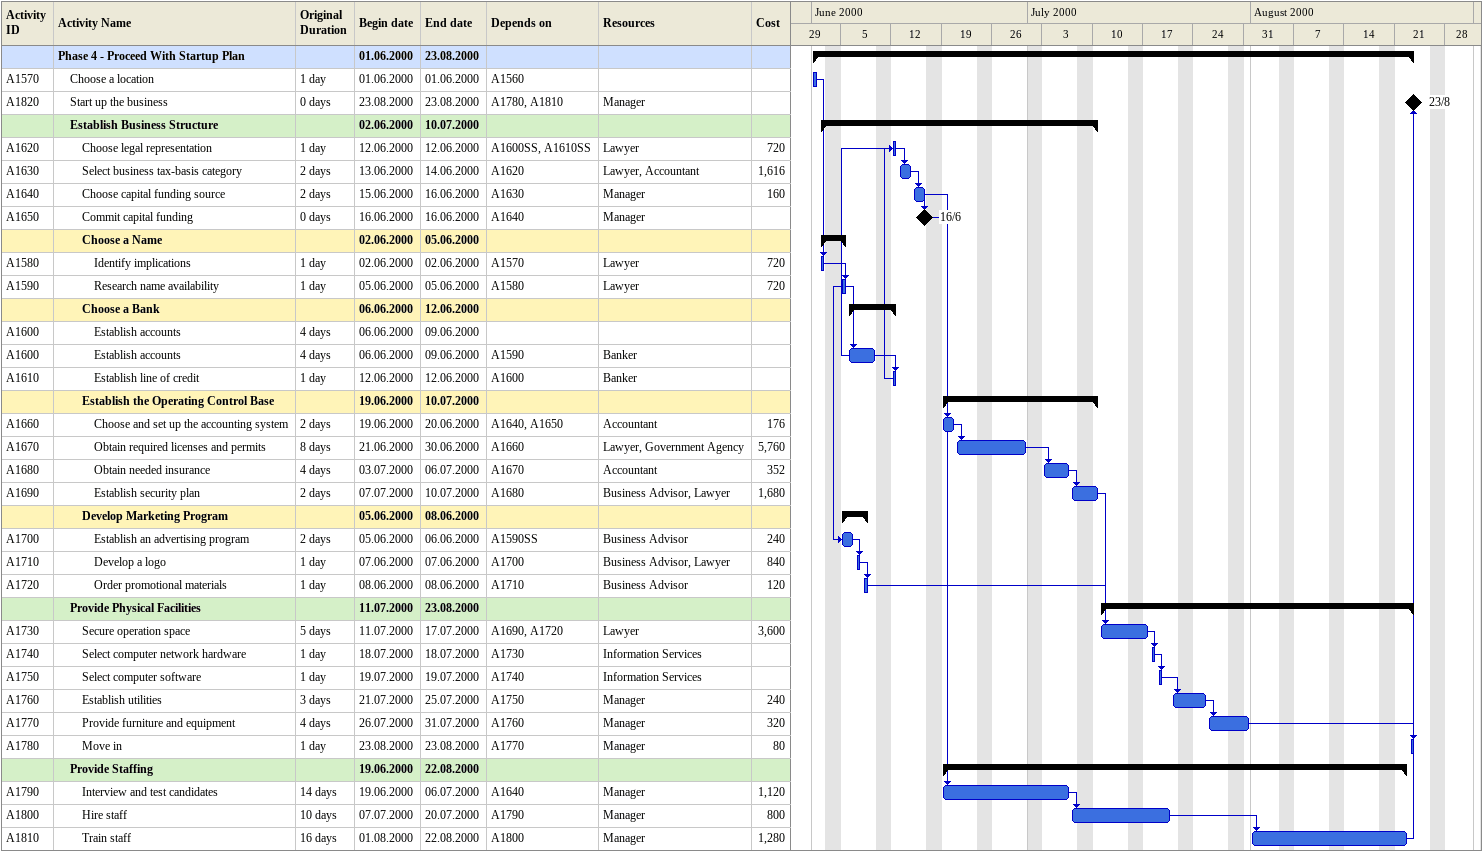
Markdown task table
| ID | Level | Task | Original duration | Start | Finish | Predecessors | Resources | Cost |
|---|---|---|---|---|---|---|---|---|
|  | 1 | **Phase 4 - Proceed With Startup Plan** |  | 2000-06-01 | 2000-08-23 |  |  |  |
| A1570 | 2 | Choose a location | 1d | 2000-06-01 | 2000-06-01 | A1560 |  |  |
| A1820 | 2 | Start up the business | 0d | 2000-08-23 | 2000-08-23 | A1780, A1810 | Manager |  |
|  | 2 | **Establish Business Structure** |  | 2000-06-02 | 2000-07-10 |  |  |  |
| A1620 | 3 | Choose legal representation | 1d | 2000-06-12 | 2000-06-12 | A1600SS, A1610SS | Lawyer | 720 |
| A1630 | 3 | Select business tax-basis category | 2d | 2000-06-13 | 2000-06-14 | A1620 | Lawyer, Accountant | 1616 |
| A1640 | 3 | Choose capital funding source | 2d | 2000-06-15 | 2000-06-16 | A1630 | Manager | 160 |
| A1650 | 3 | Commit capital funding | 0d | 2000-06-16 | 2000-06-16 | A1640 | Manager |  |
|  | 3 | **Choose a Name** |  | 2000-06-02 | 2000-06-05 |  |  |  |
| A1580 | 4 | Identify implications | 1d | 2000-06-02 | 2000-06-02 | A1570 | Lawyer | 720 |
| A1590 | 4 | Research name availability | 1d | 2000-06-05 | 2000-06-05 | A1580 | Lawyer | 720 |
|  | 3 | **Choose a Bank** |  | 2000-06-06 | 2000-06-12 |  |  |  |
| A1600 | 4 | Establish accounts | 4d | 2000-06-06 | 2000-06-09 |  |  |  |
| A1600 | 4 | Establish accounts | 4d | 2000-06-06 | 2000-06-09 | A1590 | Banker |  |
| A1610 | 4 | Establish line of credit | 1d | 2000-06-12 | 2000-06-12 | A1600 | Banker |  |
|  | 3 | **Establish the Operating Control Base** |  | 2000-06-19 | 2000-07-10 |  |  |  |
| A1660 | 4 | Choose and set up the accounting system | 2d | 2000-06-19 | 2000-06-20 | A1640, A1650 | Accountant | 176 |
| A1670 | 4 | Obtain required licenses and permits | 8d | 2000-06-21 | 2000-06-30 | A1660 | Lawyer, Government Agency | 5760 |
| A1680 | 4 | Obtain needed insurance | 4d | 2000-07-03 | 2000-07-06 | A1670 | Accountant | 352 |
| A1690 | 4 | Establish security plan | 2d | 2000-07-07 | 2000-07-10 | A1680 | Business Advisor, Lawyer | 1680 |
|  | 3 | **Develop Marketing Program** |  | 2000-06-05 | 2000-06-08 |  |  |  |
| A1700 | 4 | Establish an advertising program | 2d | 2000-06-05 | 2000-06-06 | A1590SS | Business Advisor | 240 |
| A1710 | 4 | Develop a logo | 1d | 2000-06-07 | 2000-06-07 | A1700 | Business Advisor, Lawyer | 840 |
| A1720 | 4 | Order promotional materials | 1d | 2000-06-08 | 2000-06-08 | A1710 | Business Advisor | 120 |
|  | 2 | **Provide Physical Facilities** |  | 2000-07-11 | 2000-08-23 |  |  |  |
| A1730 | 3 | Secure operation space | 5d | 2000-07-11 | 2000-07-17 | A1690, A1720 | Lawyer | 3600 |
| A1740 | 3 | Select computer network hardware | 1d | 2000-07-18 | 2000-07-18 | A1730 | Information Services |  |
| A1750 | 3 | Select computer software | 1d | 2000-07-19 | 2000-07-19 | A1740 | Information Services |  |
| A1760 | 3 | Establish utilities | 3d | 2000-07-21 | 2000-07-25 | A1750 | Manager | 240 |
| A1770 | 3 | Provide furniture and equipment | 4d | 2000-07-26 | 2000-07-31 | A1760 | Manager | 320 |
| A1780 | 3 | Move in | 1d | 2000-08-23 | 2000-08-23 | A1770 | Manager | 80 |
|  | 2 | **Provide Staffing** |  | 2000-06-19 | 2000-08-22 |  |  |  |
| A1790 | 3 | Interview and test candidates | 14d | 2000-06-19 | 2000-07-06 | A1640 | Manager | 1120 |
| A1800 | 3 | Hire staff | 10d | 2000-07-07 | 2000-07-20 | A1790 | Manager | 800 |
| A1810 | 3 | Train staff | 16d | 2000-08-01 | 2000-08-22 | A1800 | Manager | 1280 |
